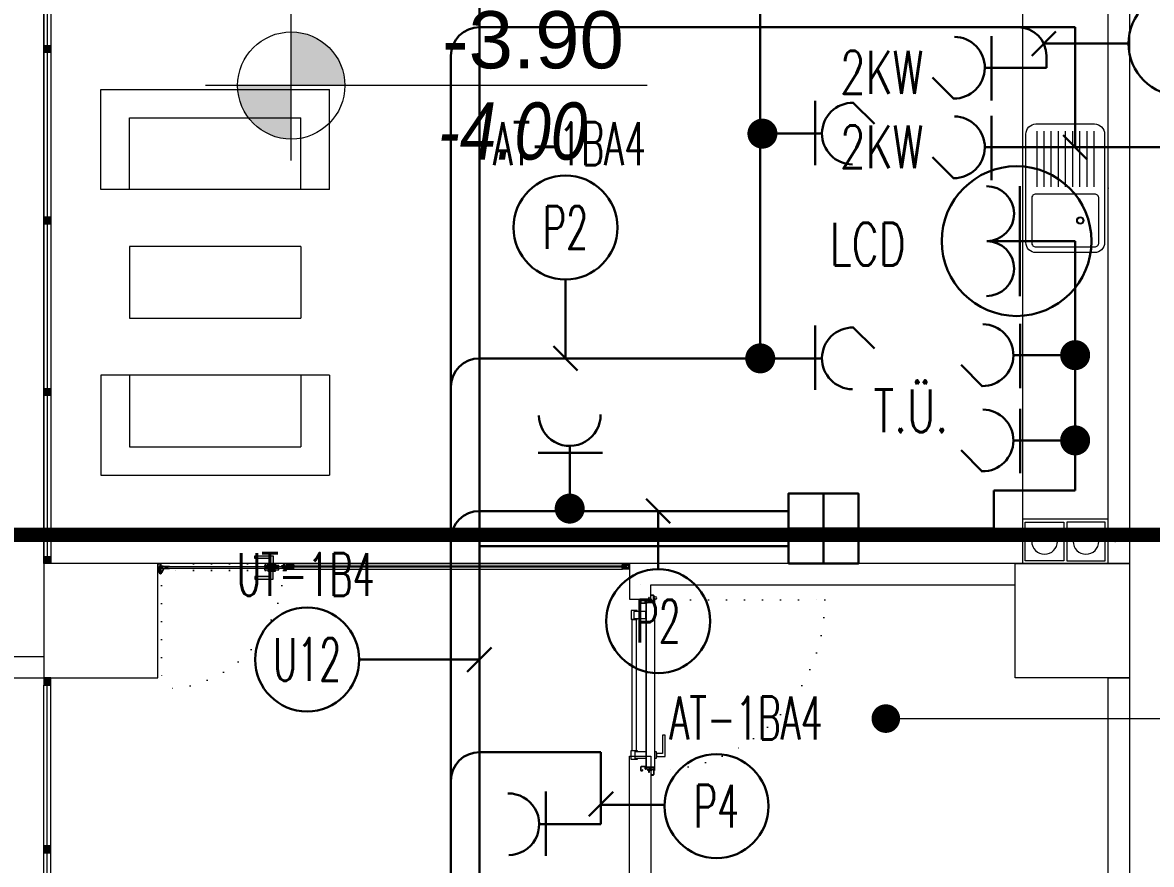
# Model space of a CAD drawing. Header units: metres. Extents: x -13194 to 152406, y -14653 to 29421.
# Drawn here: x 90045 to 90835, y 3069 to 3658 of the extents above; entities that cross this region are included whole.
import ezdxf
from ezdxf.enums import TextEntityAlignment as Align

# ---------------------------------------------------------------- set-up
doc = ezdxf.new("R2010")
doc.units = ezdxf.units.M
doc.header["$LTSCALE"] = 100
doc.header["$MEASUREMENT"] = 0
doc.linetypes.add('DASHDOT', pattern=[1, 0.5, -0.25, 0, -0.25])
doc.linetypes.add('DOT2', pattern=[0.125, 0, -0.125])
doc.layers.get('0').update_dxf_attribs({"color": 9, "lineweight": 9})
for name, color, linetype, lineweight in [('0 @ 1', 9, 'Continuous', 9), ('00', 9, 'Continuous', 9), ('01', 9, 'Continuous', 9), ('05', 9, 'Continuous', 9), ('05S', 9, 'Continuous', 9), ('06C', 9, 'Continuous', 9), ('06D', 9, 'Continuous', 9), ('07K', 9, 'Continuous', 9), ('10', 9, 'Continuous', 9), ('14', 9, 'Continuous', 9), ('15', 9, 'Continuous', 9), ('20', 9, 'DOT2', 9), ('21', 9, 'Continuous', 9), ('21_mahal200', 9, 'Continuous', 9), ('E-DUVARA MONTE PRİZ KUTUSU', 7, 'Continuous', 30), ('E-KABLO', 7, 'Continuous', 30), ('E-KAPAKLI PRİZ', 7, 'Continuous', 30), ('E-LINYE', 7, 'Continuous', 30), ('E-PRİZ', 7, 'Continuous', 30), ('E-YAZI', 7, 'Continuous', 30), ('E-ÇİFTLİ PRİZ (ASMA TAVANA MONTE)', 7, 'Continuous', 30)]:
    doc.layers.add(name, color=color, linetype=linetype, lineweight=lineweight)
doc.styles.add('Arial', font='arial.ttf', dxfattribs={"height": 2.5})
doc.styles.add('E-YAZI', font='txttw.shx')
doc.styles.add('MuuM_TEXT-ITALIC', font='ARIALNI.TTF')
doc.styles.add('MuuM_TEXT-STANDART', font='ARIALN.TTF')
doc.dimstyles.new('MuuM_DIM200', dxfattribs={"dimscale": 20, "dimtxt": 2, "dimasz": 1, "dimexe": 1, "dimexo": 1, "dimgap": 1, "dimtad": 1, "dimdec": 1, "dimrnd": 0.5, "dimdsep": 46, "dimtxsty": 'MuuM_TEXT-STANDART', "dimblk": 'ARCHTICK', "dimcen": 0, "dimdle": 0.15, "dimclrd": 256, "dimclre": 256, "dimclrt": 256, "dimadec": 0, "dimazin": 0, "dimtfac": 5, "dimtdec": 1, "dimtix": 1, "dimtmove": 2, "dimatfit": 3, "dimldrblk": 'DOT', "dimfxl": 3, "dimfxlon": 1, "dimtolj": 1, "dimlwd": -1, "dimlwe": -1, "dimarcsym": 0})
pattern_1 = [(225, (-604.72494, -2171.82614), (-0.0883883476, 0.0883883476), []), (135, (-604.72494, -2171.82614), (0.0883883476, 0.0883883476), [])]

# ---------------------------------------------------------------- blocks, each defined once
blk = doc.blocks.new('100_PRİZ')
at = {"layer": 'E-PRİZ', "color": 4}
for p, q in [((0, 2.4), (0, 0)), ((-1.223, 2.136), (1.279, 2.136))]:
    blk.add_line(p, q, dxfattribs=at)
blk.add_arc((0, 3.6), 1.2, 180.7551, 0.7551, dxfattribs=at)
blk = doc.blocks.new('10_DUVARA MONTE PRİZ KUTUSU')
at = {"layer": 'E-DUVARA MONTE PRİZ KUTUSU', "color": 4}
for p, q in [((0, 24.48), (0, -24.48)), ((24.48, 0), (-24.48, 0))]:
    blk.add_line(p, q, dxfattribs=at)
blk.add_lwpolyline([(-24.48, -24.48), (24.48, -24.48), (24.48, 24.48), (-24.48, 24.48)], close=True, dxfattribs=at)
blk = doc.blocks.new('100_KAPAKLI PRİZ')
at = {"layer": 'E-KAPAKLI PRİZ', "color": 4}
for p, q in [((1.216, 3.6), (0.379, 4.438)), ((0, 2.4), (0, 0)), ((-1.223, 2.136), (1.279, 2.136))]:
    blk.add_line(p, q, dxfattribs=at)
blk.add_arc((0, 3.6), 1.2, 180.7551, 0.7551, dxfattribs=at)
blk = doc.blocks.new('ÇİFTLİ PRİZ (ASMA TAVANA MONTE)')
at = {"layer": 'E-ÇİFTLİ PRİZ (ASMA TAVANA MONTE)', "color": 4}
for p, q in [((0, 73.23), (0, 11.44)), ((-38.4, 50.24), (38.4, 50.24))]:
    blk.add_line(p, q, dxfattribs=at)
at = {"layer": 'E-ÇİFTLİ PRİZ (ASMA TAVANA MONTE)', "color": 3}
blk.add_circle((0, 52.39), 52.39, dxfattribs=at)
at = {"layer": 'E-ÇİFTLİ PRİZ (ASMA TAVANA MONTE)', "color": 4}
for centre, start, end in [((-19.2, 73.36), 179.60828, 359.60828), ((19.2, 73.36), 180.39172, 0.39172)]:
    blk.add_arc(centre, 19.2, start, end, dxfattribs=at)
blk = doc.blocks.new('p-kolon_80x80')
blk.add_lwpolyline([(-40, -40), (40, -40), (40, 40), (-40, 40)], close=True)
blk = doc.blocks.new('1.Bod.Ara.Sitatik Elk')
at = {"layer": '01'}
blk.add_blockref('p-kolon_80x80', (6100, -5390), dxfattribs=at)
at = {"layer": '01', "xscale": -1, "rotation": 180}
blk.add_blockref('p-kolon_80x80', (6780, -5390), dxfattribs=at)
blk = doc.blocks.new('_ArchTick')
at = {"color": 0, "linetype": 'ByBlock', "const_width": 0.15}
blk.add_lwpolyline([(-0.5, -0.5), (0.5, 0.5)], dxfattribs=at)
blk = doc.blocks.new('_Dot')
at = {"color": 0, "linetype": 'ByBlock', "lineweight": -2}
blk.add_line((-0.5, 0), (-1, 0), dxfattribs=at)
at = {"color": 0, "linetype": 'ByBlock', "const_width": 0.5}
blk.add_lwpolyline([(-0.25, 0, 1), (0.25, 0, 1)], format="xyb", close=True, dxfattribs=at)
blk = doc.blocks.new('*U19')
at = {"ltscale": 15}
for p, q in [((-24.9, 0.9), (-25.7, 0)), ((-24.9, -0.9), (-25.7, 0)), ((-22.9, 1.5), (-24.9, 0.9)), ((-22.9, 1.5), (-22.9, -1.5)), ((-21.2, -2.7), (-18.1, 2.8)), ((-21, -2.7), (-17.9, 2.7)), ((-19.7, -2.7), (-16.6, 2.8)), ((-19.5, -2.7), (-16.4, 2.7)), ((-18.5, 1.5), (-18.3, 2)), ((-18.2, -2.7), (-15.1, 2.8)), ((-18, -2.7), (-14.9, 2.7)), ((-17, 1.5), (-16.8, 2)), ((-16.7, -2.7), (-13.6, 2.8)), ((-16.5, -2.7), (-13.4, 2.7)), ((-15.5, 1.5), (-15.3, 2)), ((-15.2, -2.7), (-12.1, 2.8)), ((-15, -2.7), (-11.9, 2.7)), ((-14, 1.5), (-13.8, 2)), ((-13.7, -2.7), (-10.6, 2.8)), ((-13.5, -2.7), (-10.4, 2.7)), ((-12.5, 1.5), (-12.3, 2)), ((-12.2, -2.7), (-9.1, 2.8)), ((-12, -2.7), (-8.9, 2.7)), ((-11, 1.5), (-10.8, 2)), ((-10.7, -2.7), (-7.6, 2.8)), ((-10.5, -2.7), (-7.4, 2.7)), ((-9.5, 1.5), (-9.3, 2)), ((-9.2, -2.7), (-6.1, 2.8)), ((-9, -2.7), (-5.9, 2.7)), ((-8, 1.5), (-7.8, 2)), ((-7.7, -2.7), (-4.6, 2.8)), ((-7.5, -2.7), (-4.4, 2.7)), ((-6.5, 1.5), (-6.3, 2)), ((-6.2, -2.7), (-3.1, 2.8)), ((-6, -2.7), (-2.9, 2.7)), ((-5, 1.5), (-4.8, 2)), ((-4.7, -2.7), (-1.6, 2.8)), ((-4.5, -2.7), (-1.4, 2.7)), ((-3.5, 1.5), (-3.3, 2)), ((-2, 1.5), (-1.8, 2)), ((-0.5, 4.2), (-1.5, 1.5)), ((0, 0.5), (-0.6, 0.5)), ((-24.9, -0.9), (-22.9, -1.5)), ((-8.6, -1.5), (-22.9, -1.5)), ((-21.2, -2.7), (-20.9, -1.5)), ((-20.3, -1.5), (-19.1, -1.5)), ((-19.7, -2.7), (-19.4, -1.5)), ((-18.8, -1.5), (-17.6, -1.5)), ((-18.2, -2.7), (-17.9, -1.5)), ((-17.3, -1.5), (-16.1, -1.5)), ((-16.7, -2.7), (-16.4, -1.5)), ((-15.8, -1.5), (-14.6, -1.5)), ((-15.2, -2.7), (-14.9, -1.5)), ((-14.3, -1.5), (-13.1, -1.5)), ((-13.7, -2.7), (-13.4, -1.5)), ((-12.8, -1.5), (-11.6, -1.5)), ((-12.2, -2.7), (-11.9, -1.5)), ((-11.3, -1.5), (-10.1, -1.5)), ((-10.7, -2.7), (-10.4, -1.5)), ((-9.8, -1.5), (-8.6, -1.5)), ((-9.2, -2.7), (-8.9, -1.5)), ((-8.3, -1.5), (-7.1, -1.5)), ((-7.7, -2.7), (-7.4, -1.5)), ((-6.8, -1.5), (-5.6, -1.5)), ((-6.2, -2.7), (-5.9, -1.5)), ((-5.3, -1.5), (-4.1, -1.5)), ((-4.7, -2.7), (-4.4, -1.5)), ((-3.8, -1.5), (-2.1, -1.5)), ((-0.5, -4.2), (-1.5, -1.5)), ((0, -0.5), (-0.6, -0.5))]:
    blk.add_line(p, q, dxfattribs=at)
for p, q in [((-6.9, 1.5), (-22.9, 1.5)), ((-17.4, 1.5), (-18.6, 1.5)), ((-15.9, 1.5), (-17.1, 1.5)), ((-14.4, 1.5), (-15.6, 1.5)), ((-12.9, 1.5), (-14.1, 1.5)), ((-11.4, 1.5), (-12.6, 1.5)), ((-9.9, 1.5), (-11.1, 1.5)), ((-8.4, 1.5), (-9.6, 1.5)), ((-6.9, 1.5), (-8.1, 1.5)), ((-5.4, 1.5), (-6.6, 1.5)), ((-3.9, 1.5), (-5.1, 1.5)), ((-2.4, 1.5), (-3.6, 1.5)), ((-1.5, 1.5), (-2.1, 1.5)), ((0, 0.5), (0, 4.1)), ((-1.5, -1.5), (-2.1, -1.5)), ((0, -0.5), (0, -4.1))]:
    blk.add_line(p, q)
for centre, radius, start, end in [((-26, 3.9), 3.92, 274.361, 322.10246), ((-26, -3.9), 3.92, 37.89754, 85.639), ((-18, 2.8), 0.0971, 330.32042, 150.32042), ((-16.5, 2.8), 0.0971, 330.32042, 150.32042), ((-15, 2.8), 0.0971, 330.32042, 150.32042), ((-13.5, 2.8), 0.0971, 330.32042, 150.32042), ((-12, 2.8), 0.0971, 330.32042, 150.32042), ((-10.5, 2.8), 0.0971, 330.32042, 150.32042), ((-9, 2.8), 0.0971, 330.32042, 150.32042), ((-7.5, 2.8), 0.0971, 330.32042, 150.32042), ((-6, 2.8), 0.0971, 330.32042, 150.32042), ((-4.5, 2.8), 0.0971, 330.32042, 150.32042), ((-3, 2.8), 0.0971, 330.32042, 150.32042), ((-1.5, 2.8), 0.0971, 330.32042, 150.32042), ((-0.6, 0), 0.486, 90, 270), ((-0.3, 4.1), 0.25, 0, 150.08641), ((-21.1, -2.7), 0.0971, 150.32042, 330.32042), ((-19.6, -2.7), 0.0971, 150.32042, 330.32042), ((-18.1, -2.7), 0.0971, 150.32042, 330.32042), ((-16.6, -2.7), 0.0971, 150.32042, 330.32042), ((-15.1, -2.7), 0.0971, 150.32042, 330.32042), ((-13.6, -2.7), 0.0971, 150.32042, 330.32042), ((-12.1, -2.7), 0.0971, 150.32042, 330.32042), ((-10.6, -2.7), 0.0971, 150.32042, 330.32042), ((-9.1, -2.7), 0.0971, 150.32042, 330.32042), ((-7.6, -2.7), 0.0971, 150.32042, 330.32042), ((-6.1, -2.7), 0.0971, 150.32042, 330.32042), ((-4.6, -2.7), 0.0971, 150.32042, 330.32042), ((-0.3, -4.1), 0.25, 209.91359, 0)]:
    blk.add_arc(centre, radius, start, end, dxfattribs=at)
blk = doc.blocks.new('conta')
at = {"ltscale": 10}
for p, q in [((-2649.9, 5345.5), (-2649.8, 5345.6)), ((-2649.9, 5344.5), (-2649.8, 5344.3)), ((-2649.8, 5344.3), (-2649.7, 5344.3)), ((-2649.7, 5345.4), (-2649.3, 5345.4)), ((-2649.2, 5345.4), (-2649.1, 5345.5)), ((-2649, 5344), (-2648.8, 5343.8)), ((-2648.9, 5344.1), (-2648.7, 5343.9)), ((-2648.8, 5345.1), (-2648.6, 5345.3)), ((-2648.8, 5344.9), (-2648.6, 5345.2)), ((-2648.7, 5343.8), (-2648.7, 5343.8)), ((-2648.6, 5345.3), (-2648.6, 5345.3))]:
    blk.add_line(p, q, dxfattribs=at)
for centre, radius, start, end in [((-2649.8, 5345.5), 0.05, 140.6345, 188.9372), ((-2653, 5345), 3.19, 350.4674, 8.9372), ((-2649.9, 5344.5), 0.02, 170.4674, 213.7451), ((-2649.7, 5345.6), 0.0696, 22.2428, 159.258), ((-2650.9, 5345), 1.24, 340.3382, 16.7772), ((-2649.7, 5344.6), 0.03, 160.3382, 273.2666), ((-2649.7, 5345.4), 0.03, 90, 196.7772), ((-2649.6, 5341.5), 3.01, 80.4362, 93.2666), ((-2649.3, 5345.5), 0.05, 270, 303.0062), ((-2649.2, 5344.1), 0.231, 353.9571, 81.9004), ((-2649.1, 5345.5), 0.03, 4.7972, 123.0062), ((-2649.1, 5344.5), 0.03, 260.4362, 338.7066), ((-2651.2, 5344.8), 2.33, 7.5897, 18.7951), ((-2649, 5345.6), 0.05, 18.7951, 42.1429), ((-2650.2, 5345), 1.27, 338.7066, 23.0418), ((-2648.9, 5344.1), 0.1, 173.9571, 217.2653), ((-2648.8, 5345.1), 0.05, 187.5897, 322.7347), ((-2658.2, 5345.2), 9.36, 353.6857, 357.8537), ((-2648.8, 5344.2), 0.1, 173.6857, 217.2653), ((-2648.8, 5344.8), 0.05, 142.7347, 180.2669), ((-2648.7, 5343.8), 0.05, 217.2653, 307.2653), ((-2648.7, 5343.8), 0.05, 307.2653, 37.2653), ((-2648.6, 5345.3), 0.05, 52.7347, 142.7347), ((-2648.6, 5345.3), 0.05, 322.7347, 52.7347)]:
    blk.add_arc(centre, radius, start, end, dxfattribs=at)
for points, knots in [([(-2649, 5345.6), (-2649, 5345.6), (-2649.1, 5345.7), (-2649.2, 5345.4), (-2649.3, 5345.7), (-2649.4, 5345.5), (-2649.5, 5345.7), (-2649.6, 5345.5), (-2649.7, 5345.6), (-2649.7, 5345.6)], [0.0086373, 0.0086373, 0.0086373, 0.0086373, 0.1097304, 0.3133405, 0.4430081, 0.5658764, 0.7165186, 0.8527974, 0.9648495, 0.9648495, 0.9648495, 0.9648495]), ([(-2649.7, 5344.3), (-2649.7, 5344.3), (-2649.7, 5344.5), (-2649.6, 5344.3), (-2649.3, 5344.4), (-2649.2, 5344.4), (-2649.2, 5344.4)], [0, 0, 0, 0, 0.1008757, 0.3841126, 0.5436166, 0.6906785, 0.6906785, 0.6906785, 0.6906785])]:
    blk.add_open_spline(points, degree=3, knots=knots, dxfattribs=at)
blk = doc.blocks.new('p-yn_sackasa')
at = {"layer": '10', "linetype": 'Continuous'}
for p, q in [((-2.19, 0), (-2.19, -0.15)), ((0, 6.16), (0, 6.9)), ((0.01, 6.9), (0.01, 6.15)), ((0.14, 6.9), (0.14, 6.16)), ((0.15, 6.9), (0.15, 6.16)), ((2.69, 7.16), (0.26, 7.16)), ((2.69, 7.15), (0.26, 7.15)), ((2.69, 7.02), (0.26, 7.02)), ((0.26, 7.01), (2.69, 7.01)), ((0.26, 6.05), (0.76, 6.05)), ((0.75, 6.04), (0.26, 6.04)), ((0.26, 5.91), (0.75, 5.91)), ((0.76, 5.9), (0.26, 5.9)), ((0.67, -0.71), (0.67, 2.27)), ((0.69, -0.71), (0.69, 2.27)), ((0.75, 5.91), (0.75, 6.04)), ((0.76, 5.9), (0.76, 6.05)), ((0.81, -0.71), (0.81, 2.27)), ((0.83, -0.71), (0.83, 2.27)), ((0.92, 2.33), (0.95, 2.32)), ((0.93, 2.34), (0.95, 2.33)), ((1.01, 2.46), (0.99, 2.47)), ((0.99, 2.46), (1.01, 2.45)), ((1.11, 2.52), (1.11, 3.73)), ((1.12, 2.52), (1.12, 3.73)), ((1.25, 3.73), (1.25, 2.52)), ((1.26, 2.52), (1.26, 3.73)), ((1.37, 3.98), (2.49, 3.98)), ((2.49, 3.97), (1.37, 3.97)), ((1.37, 3.84), (2.49, 3.84)), ((2.49, 3.83), (1.37, 3.83)), ((2.6, 3.69), (2.5, 3.36)), ((2.51, 3.35), (2.61, 3.69)), ((2.73, 3.65), (2.63, 3.32)), ((2.74, 3.64), (2.64, 3.31)), ((2.8, 3.29), (2.8, 6.9)), ((2.81, 3.29), (2.81, 6.9)), ((2.94, 3.29), (2.94, 6.9)), ((2.95, 3.29), (2.95, 6.9)), ((-2.95, -0.25), (-2.95, -1.75)), ((-2.94, -1.75), (-2.94, -0.25)), ((-2.81, -0.25), (-2.81, -1.75)), ((-2.8, -0.25), (-2.8, -1.75)), ((-2.19, 0), (-2.7, 0)), ((-2.2, -0.01), (-2.7, -0.01)), ((-2.2, -0.14), (-2.7, -0.14)), ((-2.19, -0.15), (-2.7, -0.15)), ((1.01, -1.85), (-2.7, -1.85)), ((1.01, -1.86), (-2.7, -1.86)), ((-2.7, -1.99), (1.01, -1.99)), ((1.01, -2), (-2.7, -2)), ((-2.2, -0.14), (-2.2, -0.01)), ((0.92, -0.77), (0.95, -0.76)), ((0.93, -0.78), (0.95, -0.77)), ((0.99, -0.89), (1.01, -0.88)), ((1.01, -0.89), (0.99, -0.91)), ((1.11, -0.96), (1.11, -1.75)), ((1.12, -0.96), (1.12, -1.75)), ((1.25, -0.96), (1.25, -1.75)), ((1.26, -0.96), (1.26, -1.75))]:
    blk.add_line(p, q, dxfattribs=at)
for points in [[(0.15, 2.14), (0.67, 2.14), (0.67, -0.54), (0.15, -0.54)], [(0.15, 2.14), (0.41, 2.14), (0.41, -0.54), (0.15, -0.54)]]:
    blk.add_lwpolyline(points, close=True, dxfattribs=at)
for centre, radius, start, end in [((0.26, 6.9), 0.261, 90, 180), ((0.26, 6.16), 0.261, 180, 270), ((0.26, 6.9), 0.249, 90, 180), ((0.26, 6.16), 0.249, 181.34499, 271.35021), ((0.26, 6.9), 0.122, 90, 180), ((0.26, 6.16), 0.122, 180, 270), ((0.26, 6.9), 0.11, 90, 180), ((0.26, 6.16), 0.11, 180, 270), ((0.89, 2.27), 0.219, 63.21528, 180), ((0.89, 2.27), 0.206, 63.21689, 180), ((0.89, 2.27), 0.0801, 63.21502, 180), ((0.89, 2.27), 0.0674, 63.21445, 180), ((1.04, 2.52), 0.206, 243.2197, 0), ((1.04, 2.52), 0.219, 243.21479, 0), ((1.04, 2.52), 0.0801, 243.22028, 0), ((1.04, 2.52), 0.0674, 243.21287, 0), ((1.37, 3.73), 0.253, 90, 180), ((1.37, 3.73), 0.24, 90, 180), ((1.37, 3.73), 0.114, 90, 180), ((1.37, 3.73), 0.101, 90, 180), ((2.49, 3.72), 0.261, 342.86025, 90), ((2.49, 3.72), 0.249, 342.86129, 90), ((2.49, 3.72), 0.122, 342.86074, 90), ((2.49, 3.72), 0.11, 342.86215, 90), ((2.72, 3.29), 0.232, 162.8601, 0), ((2.72, 3.29), 0.219, 162.86127, 0), ((2.72, 3.29), 0.0927, 162.86053, 0), ((2.72, 3.29), 0.0801, 162.86241, 0), ((2.69, 6.9), 0.261, 0, 90), ((2.69, 6.9), 0.249, 0, 90), ((2.69, 6.9), 0.122, 0, 90), ((2.69, 6.9), 0.11, 0, 90), ((-2.7, -0.25), 0.253, 90, 180), ((-2.7, -1.75), 0.253, 180, 270), ((-2.7, -0.25), 0.24, 90, 180), ((-2.7, -1.75), 0.24, 180, 270), ((-2.7, -0.25), 0.114, 90, 180), ((-2.7, -1.75), 0.114, 180, 270), ((-2.7, -0.25), 0.101, 90, 180), ((-2.7, -1.75), 0.101, 180, 270), ((0.89, -0.71), 0.219, 180, 296.78496), ((0.89, -0.71), 0.206, 180, 296.78515), ((0.89, -0.71), 0.0801, 180, 296.78498), ((0.89, -0.71), 0.0674, 180, 180.52454), ((0.89, -0.71), 0.0674, 180, 296.78713), ((1.04, -0.96), 0.219, 0, 116.78545), ((1.04, -0.96), 0.206, 0, 116.78362), ((1.04, -0.96), 0.0801, 0, 116.78105), ((1.04, -0.96), 0.0674, 0, 116.78713), ((1.01, -1.75), 0.114, 270, 0), ((1.01, -1.75), 0.24, 270, 0), ((1.01, -1.75), 0.101, 270, 0), ((1.01, -1.75), 0.253, 270, 0)]:
    blk.add_arc(centre, radius, start, end, dxfattribs=at)
at = {"layer": '10', "xscale": 0.0842696629213483, "yscale": 0.0842696629213483, "zscale": 0.0842696629213483}
blk.add_blockref('*U19', (0.95, 1.35), dxfattribs=at)
at = {"layer": '14', "xscale": -0.7887640449438696, "yscale": 0.7887640449438696, "zscale": 0.7887640449438204, "rotation": 90}
blk.add_blockref('conta', (4217.78, -2086.42), dxfattribs=at)
blk = doc.blocks.new('*U404')
at = {"layer": '06D'}
for points in [[(8.5, 9.56), (7.87, 9.56), (7.87, 13.56, -0.414214), (8.25, 13.93), (13.75, 13.93, -0.414214), (14.12, 13.56), (14.12, 9.56), (13.5, 9.56)], [(111.5, 9.56), (112.12, 9.56), (112.12, 13.56, 0.414214), (111.75, 13.93), (106.25, 13.93, 0.414214), (105.87, 13.56), (105.87, 9.56), (106.5, 9.56)]]:
    blk.add_lwpolyline(points, format="xyb", dxfattribs=at)
for points in [[(8.5, 12.06), (13.5, 12.06), (13.5, 3.44), (8.5, 3.44)], [(14.12, 13.31), (105.87, 13.31), (105.87, 10.18), (14.12, 10.18)], [(111.5, 10.94), (106.5, 10.94), (106.5, 3.44), (111.5, 3.44)]]:
    blk.add_lwpolyline(points, close=True, dxfattribs=at)
for points in [[(110.12, -3.81), (110.12, -10.06), (95.12, -10.06), (95.12, -8.19), (107.87, -8.19), (107.87, -8.19), (107.87, -3.81), (110.12, -3.81)], [(111.2, -2.56), (111.2, -3.81), (106.8, -3.81), (106.8, -2.56), (111.2, -2.56)]]:
    blk.add_lwpolyline(points, dxfattribs=at)
at = {"layer": '10', "ltscale": 10}
for p, q in [((2, 1.51), (1, 1.51)), ((2, 1.31), (1, 1.31)), ((1, 0.91), (2, 0.26)), ((2, 0.26), (2, 1.76)), ((2, 1.76), (2.3, 1.76)), ((2, -0.17), (2, 0.26)), ((2.3, -2.19), (2.3, 3.34)), ((2.3, 1.76), (2.3, 0.26)), ((2.3, 0.26), (2.3, -0.17)), ((2.4, 3.44), (117.6, 3.44)), ((2.45, -2.29), (2.45, 3.24)), ((2.5, 3.29), (117.5, 3.29)), ((117.55, -2.29), (117.55, 3.24)), ((117.7, -2.19), (117.7, 3.34)), ((117.7, 1.76), (118, 1.76)), ((117.7, 1.33), (117.7, 1.76)), ((117.7, 1.76), (118, 1.76)), ((117.7, 1.33), (117.7, 1.76)), ((117.7, -0.17), (117.7, 1.33)), ((117.7, -0.17), (117.7, 1.33)), ((118, 1.76), (118, 1.33)), ((118, 1.76), (118, 1.33)), ((118, 1.33), (118, -0.17)), ((119, 0.68), (118, 1.33)), ((118, 1.33), (118, -0.17)), ((119, 0.68), (118, 1.33)), ((118, 0.28), (119, 0.28)), ((118, 0.28), (119, 0.28)), ((118, 0.08), (119, 0.08)), ((118, 0.08), (119, 0.08)), ((-1.6, -2.73), (-1.73, -2.62)), ((-1.6, -2.73), (-1.73, -2.62)), ((-1.22, -2.16), (-1.22, -2.29)), ((-1.22, -2.16), (-1.05, -2.16)), ((-1.22, -2.16), (-1.22, -2.29)), ((-1.22, -2.16), (-1.05, -2.16)), ((-1.05, -2), (-1.05, -2.43)), ((-1.05, -2), (-1.05, -2.43)), ((-0.84, -2), (-0.84, -2.43)), ((-0.84, -2), (-0.84, -2.43)), ((0.3, -2.46), (0.3, -2.34)), ((0.4, -2.24), (2.25, -2.24)), ((0.4, -2.56), (119.6, -2.56)), ((0.45, -2.41), (0.45, -2.39)), ((0.45, -2.39), (2.35, -2.39)), ((0.45, -2.41), (119.54, -2.41)), ((2.3, -0.17), (2, -0.17)), ((119.54, -2.39), (117.65, -2.39)), ((118, -0.17), (117.7, -0.17)), ((118, -0.17), (117.7, -0.17)), ((119.6, -2.24), (117.75, -2.24)), ((119.55, -2.41), (119.55, -2.39)), ((119.7, -2.46), (119.7, -2.34))]:
    blk.add_line(p, q, dxfattribs=at)
blk.add_circle((-0.95, -3.26), 0.843, dxfattribs=at)
blk.add_circle((-0.95, -3.26), 0.843, dxfattribs=at)
for centre, radius, start, end in [((2.4, 3.34), 0.1, 90, 180), ((2.5, 3.24), 0.05, 90, 180), ((117.56, 3.3), 0.141, 14.92708, 75.07292), ((-0.95, -3.26), 1.01, 105.71386, 140.5908), ((-0.95, -3.26), 1.01, 105.71386, 140.5908), ((-0.42, -2.26), 0.428, 142.37905, 203.64803), ((-0.42, -2.26), 0.428, 142.37905, 203.64803), ((-0.42, -2.26), 0.302, 119.96851, 254.44758), ((-0.42, -2.26), 0.302, 119.96851, 254.44758), ((0.4, -2.34), 0.1, 90, 180), ((0.4, -2.46), 0.1, 180, 270), ((0.45, -2.39), 0.005, 90, 180), ((0.45, -2.41), 0.005, 180, 270), ((2.25, -2.19), 0.05, 270, 0), ((2.35, -2.29), 0.1, 270, 0), ((117.65, -2.29), 0.1, 180, 270), ((117.75, -2.19), 0.05, 180, 270), ((119.54, -2.39), 0.005, 0, 90), ((119.54, -2.41), 0.005, 270, 360), ((119.6, -2.34), 0.1, 0, 90), ((119.6, -2.46), 0.1, 270, 0)]:
    blk.add_arc(centre, radius, start, end, dxfattribs=at)
at = {"layer": '20'}
blk.add_lwpolyline([(0.3, -2.4), (0.3, -121.8, 0.414214), (119.7, -2.4, -1)], format="xyb", dxfattribs=at)
blk.add_blockref('p-yn_sackasa', (0, 0))
at = {"xscale": -1}
blk.add_blockref('p-yn_sackasa', (120, 0), dxfattribs=at)
blk = doc.blocks.new('0_elevationtarget-p-bk')
h = blk.add_hatch(color=250)
h.paths.add_polyline_path([(1.875, 0, 0.414214), (0, 1.875), (0, 0)])
h.paths.add_polyline_path([(0, 0), (-1.875, 0, 0.414214), (0, -1.875)])
blk.add_line((0, -2.625), (0, 2.625))
blk.add_lwpolyline([(12.453, 0), (-3, 0)])
blk.add_circle((0, 0), 1.875)
at = {"style": 'Arial'}
blk.add_attdef('BITMISKOT', text='', height=2, dxfattribs=at).set_placement((4.5, 0), align=Align.BOTTOM_LEFT)
at = {"style": 'MuuM_TEXT-ITALIC'}
blk.add_attdef('FINISHINGFLOORLEVEL', text='', height=2, dxfattribs=at).set_placement((4.5, -0.592), align=Align.TOP_LEFT)
blk = doc.blocks.new('prf-10x10')
blk.add_lwpolyline([(-5, -5), (5, -5), (5, 5), (-5, 5)], close=True)
at = {"color": 255}
blk.add_solid([(-5, -5), (5, -5), (-5, 5), (5, 5)], dxfattribs=at)
at = {"layer": '10'}
blk.add_point((0, 0), dxfattribs=at)
blk = doc.blocks.new('p-dog-ser-720')
at = {"layer": '06D'}
for points in [[(0, 0), (0, 715)], [(5, 0), (5, 715)]]:
    blk.add_lwpolyline(points, dxfattribs=at)
at = {"layer": '15'}
blk.add_lwpolyline([(2.5, 0), (2.5, 715)], dxfattribs=at)
at = {"layer": '10', "xscale": 0.5, "yscale": 0.5, "rotation": 180}
for p in [(2.5, 717.5), (2.5, 600), (2.5, 480), (2.5, 360), (2.5, 240), (2.5, 120), (2.5, 2.5)]:
    blk.add_blockref('prf-10x10', p, dxfattribs=at)
blk = doc.blocks.new('p-tef_porsche')
at = {"linetype": 'Continuous', "lineweight": 13}
for p, q in [((-160, -80), (-160, 80)), ((-90, 80), (-160, 80)), ((-90, 80), (-90, -80)), ((40, 80), (40, -80)), ((40, 80), (110, 80)), ((110, -80), (110, 80)), ((-140, -60), (-140, 60)), ((-90, 60), (-140, 60)), ((-50, -60), (-50, 60)), ((0, 60), (-50, 60)), ((0, 60), (0, -60)), ((40, 60), (90, 60)), ((90, -60), (90, 60)), ((-90, -60), (-140, -60)), ((0, -60), (-50, -60)), ((40, -60), (90, -60)), ((-90, -80), (-160, -80)), ((40, -80), (110, -80))]:
    blk.add_line(p, q, dxfattribs=at)
blk = doc.blocks.new('m-mu-ocak01-p')
for points in [[(-16.5, 5), (-16.5, 65), (14.5, 65), (14.5, 5)], [(12.5, 36), (12.5, 63), (-14.5, 63), (-14.5, 36)], [(12.5, 34), (12.5, 7), (-14.5, 7), (-14.5, 34)]]:
    blk.add_lwpolyline(points, close=True)
for centre in [(-1, 49.5), (-1, 20.5)]:
    blk.add_circle(centre, 9)
blk.add_point((-1, 0))
blk = doc.blocks.new('m-mu-evye01-p')
for points in [[(-45, 9.5), (-45, 50.5, -0.414214), (-38, 57.5), (38, 57.5, -0.414214), (45, 50.5), (45, 9.5, -0.414214), (38, 2.5), (-38, 2.5, -0.414214)], [(-4, 9.5), (-4, 50.5, 0.414214), (-7, 53.5), (-38, 53.5, 0.414214), (-41, 50.5), (-41, 9.5, 0.414214), (-38, 6.5), (-7, 6.5, 0.414214)]]:
    blk.add_lwpolyline(points, format="xyb", close=True)
for points in [[(40, 50), (1, 50)], [(40, 45), (1, 45)], [(40, 40), (1, 40)], [(40, 35), (1, 35)], [(40, 30), (1, 30)], [(40, 25), (1, 25)], [(40, 20), (1, 20)], [(40, 15), (1, 15)], [(40, 10), (1, 10)]]:
    blk.add_lwpolyline(points)
for radius in [2.5, 2]:
    blk.add_circle((-22.5, 19.5), radius)
blk.add_point((0, 0))
blk = doc.blocks.new('g-kapı kolu-p')
at = {"layer": '05S'}
h = blk.add_hatch(color=256, dxfattribs=at)
h.paths.add_polyline_path([(-0.95, 8.21), (11.85, 8.21), (11.85, 6.31), (0.95, 6.31), (0.95, 2.41), (-0.95, 2.41)])
h.paths.add_polyline_path([(-2.65, 2.41), (2.65, 2.41), (2.65, 1.5), (-2.65, 1.5)])
h.paths.add_polyline_path([(-5, 1.5), (5, 1.5), (5, 0.5), (-5, 0.5)])
h.paths.add_polyline_path([(-5, -0.5), (5, -0.5), (5, -1.5), (-5, -1.5)])
h.paths.add_polyline_path([(-2.65, -1.5), (2.65, -1.5), (2.65, -2.41), (-2.65, -2.41)])
h.paths.add_polyline_path([(-0.95, -2.41), (0.95, -2.41), (0.95, -6.31), (11.85, -6.31), (11.85, -8.21), (-0.95, -8.21)])
for points in [[(11.85, 8.21), (-0.95, 8.21), (-0.95, 2.41), (0.95, 2.41), (0.95, 6.31), (11.85, 6.31), (11.85, 8.21)], [(11.85, -8.21), (-0.95, -8.21), (-0.95, -2.41), (0.95, -2.41), (0.95, -6.31), (11.85, -6.31), (11.85, -8.21)]]:
    blk.add_lwpolyline(points)
for points in [[(-5, 0.5), (5, 0.5), (5, 1.5), (-5, 1.5)], [(-2.65, 1.5), (2.65, 1.5), (2.65, 2.41), (-2.65, 2.41)], [(-5, -1.5), (5, -1.5), (5, -0.5), (-5, -0.5)], [(-2.65, -1.5), (2.65, -1.5), (2.65, -2.41), (-2.65, -2.41)]]:
    blk.add_lwpolyline(points, close=True)
blk = doc.blocks.new('k-cambölme-kapı-p')
at = {"layer": '10'}
h = blk.add_hatch(dxfattribs=at)
h.set_pattern_fill('NET', color=256, angle=135, style=0)
h.set_pattern_definition([(135, (3753.7029, 560.85184), (-0.0883883476, -0.0883883476), []), (225, (3753.7029, 560.85184), (0.0883883476, -0.0883883476), [])])
h.paths.add_polyline_path([(2.08, -0.06), (2.08, 0.02), (2.07, 0.04), (2.05, 0.07), (2.01, 0.09), (1.98, 0.1), (1.97, 0.1), (1.97, -0.29), (1.94, -0.29), (1.94, -0.43), (1.88, -0.49), (1.67, -0.49), (1.82, -0.29), (1.73, -0.29), (1.53, -0.5), (1.44, -0.5), (1.62, -0.32), (1.62, -0.29), (1.51, -0.29), (1.34, -0.42), (1.32, -0.44), (1.3, -0.48), (1.29, -0.51), (1.26, -0.57), (1.26, -0.31), (1.32, -0.29), (1.23, -0.29), (1.23, -0.53), (1.23, -0.59), (1.24, -0.62), (1.26, -0.64), (3.47, -0.64), (3.47, -0.58), (3.38, -0.35), (3.38, -0.3), (3.42, -0.25), (3.42, -0.2), (3.38, -0.16), (2.73, -0.16), (2.74, -0.2), (2.91, -0.2, -1), (2.91, -0.25)])
h.paths.add_polyline_path([(2.05, -0.18), (2.05, -0.21), (2.08, -0.23), (2.11, -0.24), (2.15, -0.25), (2.95, -0.27), (2.92, -0.29), (2.55, -0.29), (2.54, -0.31), (2.52, -0.33), (2.5, -0.34), (2.48, -0.34), (2.46, -0.34), (2.44, -0.32), (2.42, -0.3), (2.08, -0.3), (1.99, -0.11), (1.99, -0.07), (2.05, -0.07)], flags=16)
h.paths.add_polyline_path([(2.41, -0.34), (2.51, -0.5), (2.08, -0.5), (2.08, -0.34)], flags=16)
h.paths.add_polyline_path([(2.55, -0.33), (2.89, -0.33), (2.94, -0.33), (3.28, -0.34, 0.166992), (3.34, -0.55), (2.72, -0.55), (2.55, -0.36)], flags=16)
h.paths.add_polyline_path([(3.02, -0.22), (3.02, -0.2), (3.33, -0.2, 0.10606), (3.29, -0.33), (3.01, -0.27)], flags=16)
h = blk.add_hatch(dxfattribs=at)
h.set_pattern_fill('NET', color=256, angle=135, style=0)
h.set_pattern_definition([(45, (474.94443, 2280.71206), (0.0883883476, -0.0883883476), []), (315, (474.94443, 2280.71206), (-0.0883883476, -0.0883883476), [])])
h.paths.add_polyline_path([(87.27, -0.16), (87.26, -0.2), (87.09, -0.2, 1), (87.09, -0.25), (87.92, -0.25), (87.92, -0.01), (87.93, 0.03), (87.96, 0.05), (88, 0.07), (88.03, 0.07), (88.03, -0.29), (88.06, -0.29), (88.06, -0.43), (88.12, -0.49), (88.33, -0.49), (88.18, -0.29), (88.27, -0.29), (88.47, -0.5), (88.56, -0.5), (88.38, -0.32), (88.38, -0.29), (88.49, -0.29), (88.66, -0.42), (88.68, -0.44), (88.7, -0.48), (88.71, -0.51), (88.74, -0.57), (88.74, -0.31), (88.68, -0.29), (88.77, -0.29), (88.77, -0.53), (88.77, -0.59), (88.76, -0.62), (88.74, -0.64), (86.53, -0.64), (86.53, -0.58), (86.62, -0.35), (86.62, -0.3), (86.58, -0.25), (86.58, -0.2), (86.62, -0.16)])
h.paths.add_polyline_path([(87.28, -0.55), (87.45, -0.36), (87.45, -0.33), (87.11, -0.33), (87.06, -0.33), (87.03, -0.31), (86.99, -0.27), (86.98, -0.22), (86.98, -0.2), (86.67, -0.2, -0.292264), (86.66, -0.55)], flags=16)
h.paths.add_polyline_path([(87.48, -0.51), (87.59, -0.51), (87.53, -0.43)], flags=16)
h.paths.add_polyline_path([(87.56, -0.4), (87.69, -0.5), (87.92, -0.5), (87.92, -0.34), (87.59, -0.34)], flags=16)
h.paths.add_polyline_path([(87.62, -0.53), (87.71, -0.62), (87.71, -0.53)], flags=16)
for points in [[(1.97, -0.29), (1.97, 2.13), (2.05, 2.13), (2.05, 2.28, 0.414214), (1.89, 2.44), (0.08, 2.44, 0.414214), (0, 2.36), (0, -2.36, 0.414214), (0.08, -2.44), (2.05, -2.44), (2.05, -2.25), (2.05, -2.23), (2.05, -2.23), (2.05, -2.23), (2.05, -2.23), (2.05, -2.23), (2.05, -0.89)], [(88.03, -0.29), (88.03, 2.13), (87.95, 2.13), (87.95, 2.28, -0.414214), (88.11, 2.44), (89.92, 2.44, -0.414214), (90, 2.36), (90, -2.36, -0.414214), (89.92, -2.44), (87.95, -2.44), (87.95, -2.25), (87.95, -2.23), (87.95, -2.23), (87.95, -2.23), (87.95, -2.23), (87.95, -2.23), (87.95, -0.89)], [(1.51, -0.29), (1.34, -0.42), (1.32, -0.44), (1.3, -0.48), (1.29, -0.51), (1.26, -0.57), (1.26, -0.31), (1.32, -0.29), (1.23, -0.29), (1.23, -0.53), (1.23, -0.59), (1.24, -0.62), (1.26, -0.64), (3.47, -0.64), (3.47, -0.58), (3.38, -0.35), (3.38, -0.3), (3.42, -0.25), (3.42, -0.2), (3.38, -0.16), (2.73, -0.16), (2.74, -0.2), (2.91, -0.2, -1), (2.91, -0.25, -1)], [(88.49, -0.29), (88.66, -0.42), (88.68, -0.44), (88.7, -0.48), (88.71, -0.51), (88.74, -0.57), (88.74, -0.31), (88.68, -0.29), (88.77, -0.29), (88.77, -0.53), (88.77, -0.59), (88.76, -0.62), (88.74, -0.64), (86.53, -0.64), (86.53, -0.58), (86.62, -0.35), (86.62, -0.3), (86.58, -0.25), (86.58, -0.2), (86.62, -0.16), (87.27, -0.16), (87.26, -0.2), (87.09, -0.2, 1), (87.09, -0.25, 1)], [(86.66, -0.55), (87.28, -0.55), (87.45, -0.36), (87.45, -0.33), (87.11, -0.33), (87.06, -0.33), (87.03, -0.31), (86.99, -0.27), (86.98, -0.22), (86.98, -0.2), (86.67, -0.2, 1)]]:
    blk.add_lwpolyline(points, format="xyb", dxfattribs=at)
for points in [[(1.82, 2.27), (0.16, 2.27), (0.16, 2.03), (0.38, 2.03), (0.38, 1.92), (0.22, 1.92), (0.22, 1.16), (0.35, 1.16), (0.35, -0.41), (0.22, -0.41), (0.22, -1.23), (0.36, -1.23), (0.36, -1.38), (0.16, -1.38), (0.16, -2.24), (1.82, -2.24), (1.82, -1.72), (1.62, -1.72), (1.62, -1.58), (1.82, -1.58), (1.82, -1.37), (1.61, -1.37), (1.61, -1.24), (1.74, -1.24), (1.74, -0.85), (1.06, -0.85), (1.06, -0.13), (1.5, -0.13), (1.5, 1.92), (1.57, 2.03), (1.82, 2.03), (1.82, 2.27)], [(0.69, 3.63), (0.69, 2.44)], [(0.69, 2.27), (0.69, -0.24), (1.06, -0.24)], [(1.06, 2.44), (1.06, 2.86)], [(1.06, -0.13), (1.06, 2.27)], [(1.5, 1.92), (1.06, 1.92)], [(1.17, 1.92), (1.17, -0.13)], [(2.91, -0.25), (2.08, -0.06), (2.08, 0.02), (2.07, 0.04), (2.05, 0.07), (2.01, 0.09), (1.98, 0.1), (1.97, 0.1)], [(3.84, 0.88), (2.63, 3.22)], [(4.07, 1.27), (2.67, 3.99)], [(8.14, 0.88), (8.14, 1.27), (4.07, 1.27)], [(5.3, 0.88), (5.3, -0.16)], [(5.5, 1.27), (5.77, 0.97), (5.77, 0.88)], [(5.59, 0.88), (5.59, -0.16)], [(6.76, 1.27), (6.49, 0.97), (6.49, 0.88)], [(6.67, 0.88), (6.67, -0.16)], [(6.96, 0.88), (6.96, -0.16)], [(87.09, -0.25), (87.92, -0.25), (87.92, -0.01), (87.93, 0.03), (87.96, 0.05), (88, 0.07), (88.03, 0.07)], [(88.18, 2.27), (89.84, 2.27), (89.84, 2.03), (89.62, 2.03), (89.62, 1.92), (89.78, 1.92), (89.78, 1.16), (89.65, 1.16), (89.65, -0.41), (89.78, -0.41), (89.78, -1.23), (89.64, -1.23), (89.64, -1.38), (89.84, -1.38), (89.84, -2.24), (88.18, -2.24), (88.18, -1.72), (88.38, -1.72), (88.38, -1.58), (88.18, -1.58), (88.18, -1.37), (88.39, -1.37), (88.39, -1.24), (88.26, -1.24), (88.26, -0.85), (88.94, -0.85), (88.94, -0.13), (88.5, -0.13), (88.5, 1.92), (88.43, 2.03), (88.18, 2.03), (88.18, 2.27)], [(2.05, -0.89), (3.59, -0.89), (3.59, -0.64), (1.23, -0.64), (1.23, -0.29), (1.97, -0.29)], [(1.62, -0.29), (1.62, -0.32), (1.44, -0.5), (1.53, -0.5), (1.73, -0.29)], [(1.82, -0.29), (1.67, -0.49), (1.88, -0.49), (1.94, -0.43), (1.94, -0.29)], [(3.34, -0.55), (2.72, -0.55), (2.55, -0.36), (2.55, -0.33), (2.89, -0.33), (2.94, -0.33)], [(3.28, -0.34), (3.28, -0.34), (2.94, -0.33)], [(3.01, -0.27), (3.02, -0.22), (3.02, -0.2), (3.33, -0.2)], [(3.01, -0.27), (3.29, -0.33), (3.29, -0.33)], [(4.06, -0.16), (4.06, -0.55), (8.14, -0.55)], [(8.14, -0.55), (8.14, -0.16)], [(87.95, -0.89), (86.41, -0.89), (86.41, -0.64), (88.77, -0.64), (88.77, -0.29), (88.03, -0.29)], [(87.59, -0.51), (87.53, -0.43), (87.48, -0.51), (87.59, -0.51)], [(88.18, -0.29), (88.33, -0.49), (88.12, -0.49), (88.06, -0.43), (88.06, -0.29)], [(88.38, -0.29), (88.38, -0.32), (88.56, -0.5), (88.47, -0.5), (88.27, -0.29)]]:
    blk.add_lwpolyline(points, dxfattribs=at)
at = {"layer": '10', "linetype": 'DASHDOT', "ltscale": 0.05}
for points in [[(3.22, 3.63), (0.2, 3.63)], [(1.71, 2.14), (1.71, 4.9)], [(6.13, 1.44), (6.13, -0.55)]]:
    blk.add_lwpolyline(points, dxfattribs=at)
at = {"layer": '10'}
for points in [[(1.99, -0.07), (2.05, -0.07), (2.05, -0.18), (2.05, -0.21), (2.08, -0.23), (2.11, -0.24), (2.15, -0.25), (2.95, -0.27), (2.92, -0.29), (2.55, -0.29), (2.54, -0.31), (2.52, -0.33), (2.5, -0.34), (2.48, -0.34), (2.46, -0.34), (2.44, -0.32), (2.42, -0.3), (2.08, -0.3), (1.99, -0.11)], [(2.08, -0.5), (2.08, -0.34), (2.41, -0.34), (2.51, -0.5), (2.51, -0.5)], [(87.92, -0.5), (87.92, -0.34), (87.59, -0.34), (87.56, -0.4), (87.69, -0.5)], [(87.62, -0.53), (87.71, -0.53), (87.71, -0.62)]]:
    blk.add_lwpolyline(points, close=True, dxfattribs=at)
blk.add_circle((1.71, 3.65), 1.02, dxfattribs=at)
for centre, start, end in [((3.6, -0.37), 176.14303, 214.06492), ((3.6, -0.37), 148.89788, 173.11441), ((86.4, -0.37), 325.93508, 31.10212)]:
    blk.add_arc(centre, 0.322, start, end, dxfattribs=at)
at = {"layer": '15', "linetype": 'DOT2'}
blk.add_lwpolyline([(2.48, 0.36), (2.48, 85.36)], dxfattribs=at)
at = {"layer": '15'}
blk.add_lwpolyline([(2.58, 0.88), (87.42, 0.88), (87.52, 0.78), (87.52, -0.05), (87.42, -0.16), (2.58, -0.16), (2.58, -0.16), (2.48, -0.05), (2.48, 0.78), (2.58, 0.88)], dxfattribs=at)
at = {"layer": '15', "linetype": 'DOT2'}
blk.add_arc((2.48, 0.36), 85.04, 0, 90, dxfattribs=at)
at = {"layer": '20'}
for p, q in [((87.95, 2.43), (2.05, 2.43)), ((87.95, 2.13), (2.05, 2.13)), ((87.95, -2.23), (2.05, -2.23)), ((87.95, -2.44), (2.05, -2.44))]:
    blk.add_line(p, q, dxfattribs=at)
at = {"layer": '06C', "xscale": -1}
blk.add_blockref('g-kapı kolu-p', (79.64, 0.38), dxfattribs=at)
blk = doc.blocks.new('p-strahle-alüminyumdoğramaprofili')
at = {"layer": '10'}
h = blk.add_hatch(dxfattribs=at)
h.set_pattern_fill('NET', color=256, angle=315, style=0)
h.set_pattern_definition(pattern_1)
h.paths.add_polyline_path([(-4.62, 2.65), (-4.68, 2.65), (-4.72, 2.75), (-4.72, 2.8), (-4.69, 2.8), (-4.69, 2.92), (-4.98, 2.92), (-4.98, 2.8), (-4.95, 2.8), (-4.99, 2.65), (-5.08, 2.66), (-5.25, 2.28), (-5.14, 2.28), (-5.14, 2.33), (-4.98, 2.52, 0.2599), (-4.9, 2.28), (-4.66, 2.28, 0.382682)])
h.paths.add_polyline_path([(-4.86, 2.52), (-4.67, 2.52, -2.16717)], flags=16)
h = blk.add_hatch(dxfattribs=at)
h.set_pattern_fill('NET', color=256, angle=315, style=0)
h.set_pattern_definition(pattern_1)
h.paths.add_polyline_path([(-4.62, 0.88), (-4.68, 0.88), (-4.72, 0.77), (-4.72, 0.73), (-4.69, 0.73), (-4.69, 0.6), (-4.98, 0.6), (-4.98, 0.73), (-4.95, 0.73), (-4.99, 0.88), (-5.08, 0.87), (-5.25, 1.24), (-5.14, 1.24), (-5.14, 1.2), (-4.98, 1.01, -0.2599), (-4.9, 1.24), (-4.66, 1.24, -0.382682)])
h.paths.add_polyline_path([(-4.86, 1), (-4.67, 1, 2.16717)], flags=16)
h = blk.add_hatch(dxfattribs=at)
h.set_pattern_fill('NET', color=256, angle=315, style=0)
h.set_pattern_definition([(225, (-608.45214, -2173.53612), (-0.0883883476, 0.0883883476), []), (135, (-608.45214, -2173.53612), (0.0883883476, 0.0883883476), [])])
h.paths.add_polyline_path([(-3.45, 2.28), (-3.45, 2.57), (-4.49, 2.57), (-4.49, 2.28)])
h = blk.add_hatch(dxfattribs=at)
h.set_pattern_fill('NET', color=256, angle=315, style=0)
h.set_pattern_definition([(225, (-608.45214, -2180.04526), (-0.0883883476, 0.0883883476), []), (135, (-608.45214, -2180.04526), (0.0883883476, 0.0883883476), [])])
h.paths.add_polyline_path([(-3.45, 0.93), (-3.45, 1.24), (-4.49, 1.24), (-4.49, 0.93)])
h = blk.add_hatch(dxfattribs=at)
h.set_pattern_fill('NET', color=256, angle=315, style=0)
h.set_pattern_definition([(225, (-629.50454, -2177.58922), (-0.0883883476, 0.0883883476), []), (135, (-629.50454, -2177.58922), (0.0883883476, 0.0883883476), [])])
h.paths.add_polyline_path([(0, 0.68), (0, 1.75), (-0.18, 1.75), (-0.18, 0.68)])
for points in [[(-5.08, 2.66), (-5.25, 2.28)], [(-5.09, 0.88), (-5.25, 1.24)], [(-4.98, 2.52), (-5.14, 2.33), (-5.14, 2.28)], [(-4.98, 1.01), (-5.14, 1.2), (-5.14, 1.24)], [(-4.92, 3.6), (-4.92, 3.16), (-4.61, 3.16), (-4.61, 2.87), (-4.52, 2.87), (-4.62, 2.65), (-4.68, 2.65), (-4.72, 2.75), (-4.72, 2.8), (-4.69, 2.8), (-4.69, 3.05), (-4.98, 3.05), (-4.98, 2.8), (-4.95, 2.8), (-4.99, 2.65), (-5.08, 2.66), (-5.07, 3.76), (-0.11, 3.76)], [(-4.69, 2.92), (-4.98, 2.92)], [(-4.71, 0.6), (-4.98, 0.6)], [(-2.83, 0.2), (-2.67, 0.2), (-2.67, -0.04), (-4.87, -0.04), (-4.87, 0.19), (-4.57, 0.19), (-4.57, 0.73), (-2.67, 0.73)], [(-4.52, 2.87), (-4.49, 2.87), (-4.49, 2.26)], [(-4.49, 0.93), (-4.49, 0.93), (-4.49, 1.26)], [(-3.45, 2.26), (-3.45, 2.57)], [(-3.45, 1.26), (-3.45, 0.93)], [(-2.08, 0.93), (-2.08, 2.57)], [(-0.18, 0.68), (0, 0.68), (0, 1.75)], [(-0.18, 1.75), (0, 1.75)]]:
    blk.add_lwpolyline(points, dxfattribs=at)
for points in [[(-0.18, 2.74), (-0.18, 2.21), (0, 2.21), (0, 2.08), (-0.18, 2.08), (-0.18, 0.43), (0, 0.43), (0, 0), (-0.12, 0), (-0.12, -0.24), (-5.09, -0.24), (-5.09, 0.88), (-4.98, 0.88), (-4.94, 0.7), (-4.99, 0.7), (-4.99, 0.33), (-4.71, 0.33), (-4.71, 0.88), (-4.56, 0.88), (-4.52, 0.93), (-1.28, 0.93), (-1.2, 1.22), (-0.9, 1.22), (-0.9, 0.62), (-0.58, 0.62), (-0.58, 2.74)], [(-2.03, 0.78), (-1.35, 0.78), (-1.35, 0.08), (-1.28, 0.04), (-1.28, -0.04), (-2.09, -0.04), (-2.09, 0.1), (-2.03, 0.15)]]:
    blk.add_lwpolyline(points, close=True, dxfattribs=at)
for points in [[(-0.57, 3.26), (-0.57, 3.62), (-4.89, 3.62), (-4.89, 3.65, 0.561743), (-4.97, 3.66, 0.595966), (-4.92, 3.6, -2.204878)], [(-4.67, 2.52), (-4.86, 2.52, 1)], [(-4.67, 1), (-4.86, 1, -1)], [(-4.61, 2.87), (-4.49, 3.45, -0.833203), (-4.18, 3.44, -0.447088)], [(-4.49, 2.57), (-1.23, 2.57, -0.414214), (-0.9, 2.25), (-0.9, 1.22)], [(-4.18, 3.44), (-4.18, 2.99, 0.414214), (-4.07, 2.89), (-0.82, 2.89), (-0.82, 3.62)], [(-2.67, 0.73), (-2.67, 0.32), (-2.83, 0.32, 1), (-2.83, 0.2, -1)], [(-0.11, 3.76), (-0.11, 3.62), (-0.45, 3.62), (-0.45, 3.14, -1), (-0.66, 3.14)], [(-0.66, 3.14, -0.305404), (-0.57, 3.26, -5.773092)]]:
    blk.add_lwpolyline(points, format="xyb", dxfattribs=at)
for centre, radius, start, end in [((-4.73, 2.47), 0.253, 168.66756, 234.12581), ((-4.73, 1.06), 0.253, 125.87419, 191.33244), ((-4.77, 2.44), 0.125, 139.54015, 40.45985), ((-4.77, 1.08), 0.125, 319.54015, 220.45985), ((-4.84, 2.48), 0.273, 305.97376, 36.42893), ((-4.84, 1.04), 0.273, 323.57107, 54.02624)]:
    blk.add_arc(centre, radius, start, end, dxfattribs=at)
blk = doc.blocks.new('*U390')
at = {"layer": '06D'}
for points in [[(4.95, 4), (235.04, 4)], [(4.95, 0), (235.02, 0)]]:
    blk.add_lwpolyline(points, dxfattribs=at)
at = {"layer": '15'}
for points in [[(1.96, 2.5), (238.03, 2.5)], [(238.03, 1.5), (1.96, 1.5)]]:
    blk.add_lwpolyline(points, dxfattribs=at)
at = {"layer": '0 @ 1', "linetype": 'Continuous', "xscale": -1}
blk.add_blockref('p-strahle-alüminyumdoğramaprofili', (-0.12, 0.24), dxfattribs=at)
at = {"layer": '0 @ 1', "linetype": 'Continuous'}
blk.add_blockref('p-strahle-alüminyumdoğramaprofili', (240.11, 0.24), dxfattribs=at)
blk = doc.blocks.new('1.Bod.Ara.Mimari Elk')
at = {"layer": '00'}
for points in [[(6820, -5350), (6805, -5350), (6805, -4630), (6820, -4630)], [(6385, -5580), (6470, -5580), (6470, -5484.85), (6485, -5484.85), (6485, -5580), (6680, -5580), (6680, -5595), (6485, -5595), (6485, -5630), (6470, -5630), (6470, -5595), (6400, -5595), (6400, -5980), (6400, -5980), (6470, -5980), (6470, -6000), (6400, -6000), (6400, -6215), (6470, -6215), (6470, -6230), (6385, -6230), (6385, -6215), (6385, -6215), (6385, -5580)]]:
    blk.add_lwpolyline(points, close=True, dxfattribs=at)
for points in [[(6740, -5350), (6470, -5350), (6470, -5365), (6470, -5365)], [(6470, -5365), (6470, -5375), (6485, -5375), (6485, -5365), (6740, -5365), (6740, -5350)], [(6477.99, -5365), (6477.98, -5365)], [(6805, -5580), (6805, -5430), (6820, -5430), (6820, -5630), (6805, -5630), (6805, -5595), (6790, -5595), (6790, -5580), (6805, -5580)]]:
    blk.add_lwpolyline(points, dxfattribs=at)
at = {"layer": '05', "linetype": 'Continuous'}
blk.add_lwpolyline([(6805, -4908.89), (6745, -4908.89), (6745, -5350), (6805, -5350)], close=True, dxfattribs=at)
at = {"layer": '06D'}
blk.add_lwpolyline([(6820, -5350), (6060, -5350), (6060, -4550), (6820, -4550)], close=True, dxfattribs=at)
for points in [[(5440, -5415), (6060, -5415)], [(5440, -5430), (6060, -5430)]]:
    blk.add_lwpolyline(points, dxfattribs=at)
at = {"layer": '20', "ltscale": 2, "const_width": 10}
blk.add_lwpolyline([(5340, -8750), (5340, -5330), (7540, -5330), (7540, -6950), (7540, -7350.38, -0.262851), (6470, -8635), (6470, -8455), (6150, -8455), (6150, -8750)], format="xyb", close=True, dxfattribs=at)
at = {"xscale": -1, "rotation": 180}
blk.add_blockref('p-dog-ser-720', (6060, -4630), dxfattribs=at)
at = {"linetype": 'Continuous'}
blk.add_blockref('*U390', (6230.01, -5354), dxfattribs=at)
blk.add_blockref('p-dog-ser-720', (6060, -6150))
at = {"layer": '05', "lineweight": 15, "xscale": -1, "rotation": 270}
blk.add_blockref('p-tef_porsche', (6180, -5128.27), dxfattribs=at)
at = {"layer": '05', "linetype": 'Continuous', "rotation": 90.00000000000001}
blk.add_blockref('m-mu-evye01-p', (6805, -5087.5), dxfattribs=at)
at = {"layer": '05', "linetype": 'Continuous', "xscale": -1, "rotation": 90}
blk.add_blockref('m-mu-ocak01-p', (6810, -5335.5), dxfattribs=at)
at = {"layer": '07K', "xscale": -1, "rotation": 180}
blk.add_blockref('k-cambölme-kapı-p', (6140, -5352.44), dxfattribs=at)
at = {"layer": '10', "xscale": -1, "rotation": 90}
blk.add_blockref('*U404', (6485, -5375), dxfattribs=at)
at = {"layer": '21', "xscale": 20, "yscale": 20, "zscale": 20}
blk.add_blockref('0_elevationtarget-p-bk', (6233.26, -5015.58), dxfattribs=at).add_auto_attribs({'BITMISKOT': ' -3.90', 'FINISHINGFLOORLEVEL': ' -4.00'})
at = {"layer": '21_mahal200'}
blk.add_leader([(6649.42, -5458.49), (6906.82, -5458.49)], dimstyle='MuuM_DIM200', override={"dimasz": 1, "dimfxl": 10}, dxfattribs=at)

msp = doc.modelspace()

# ---------------------------------------------------------------- linework, layer by layer
at = {"layer": 'E-KABLO', "color": 4}
for p, q in [((90365, 2498.17), (90365, 3832.27)), ((90581.25, 3292.24), (90365, 3292.24))]:
    msp.add_line(p, q, dxfattribs=at)
at = {"layer": 'E-KABLO', "color": 6}
for p, q in [((90561.53, 3423.53), (90561.53, 3787.46)), ((90781.92, 3655.17), (90365, 3655.17)), ((90781.92, 3571.18), (90781.92, 3655.17)), ((90345, 3403.53), (90345, 3635.17)), ((90761.92, 3626.9), (90761.92, 3635.17)), ((90761.92, 3571.18), (90781.92, 3571.18)), ((90781.92, 3505.56), (90781.92, 3331)), ((90365, 3423.53), (90561.53, 3423.53)), ((90345, 3296.72), (90345, 3403.53)), ((90725, 3304.48), (90725, 3331)), ((90725, 3331), (90781.92, 3331)), ((90581.25, 3316.72), (90365, 3316.72)), ((90630.21, 3304.48), (90725, 3304.48)), ((90345, 3296.72), (90345, 3128.07)), ((90450, 3148.07), (90365, 3148.07)), ((90450, 3097.57), (90450, 3148.07)), ((90345, 3128.07), (90345, 2173.41))]:
    msp.add_line(p, q, dxfattribs=at)
at = {"layer": 'E-KABLO', "color": 4, "const_width": 10.5}
for points in [[(90557.8, 3580.76, 1), (90568.3, 3580.76, 1)], [(90556.28, 3423.53, 1), (90566.78, 3423.53, 1)], [(90776.67, 3425.79, 1), (90787.17, 3425.79, 1)], [(90776.67, 3366.14, 1), (90787.17, 3366.14, 1)], [(90422.91, 3318.43, 1), (90433.41, 3318.43, 1)]]:
    msp.add_lwpolyline(points, format="xyb", close=True, dxfattribs=at)
at = {"layer": 'E-KABLO', "color": 6}
for centre, start, end in [((90365, 3635.17), 90, 180), ((90741.92, 3635.17), 0, 90), ((90365, 3403.53), 90, 180), ((90365, 3296.72), 90, 180), ((90365, 3128.07), 90, 180)]:
    msp.add_arc(centre, 20, start, end, dxfattribs=at)
at = {"layer": 'E-LINYE', "color": 7, "linetype": 'Continuous'}
for p, q in [((90751.51, 3635.23), (90768.49, 3652.2)), ((90819.26, 3643.71), (90760, 3643.71)), ((90790.4, 3562.69), (90773.43, 3579.66)), ((90841.18, 3571.18), (90781.92, 3571.18)), ((90425.22, 3478.68), (90425.22, 3423.53)), ((90416.73, 3432.01), (90433.71, 3415.04)), ((90498.54, 3308.23), (90481.57, 3325.21)), ((90490.06, 3276.05), (90490.06, 3316.72)), ((90356.51, 3204.34), (90373.49, 3221.31)), ((90280.74, 3212.83), (90365, 3212.83)), ((90441.51, 3103.31), (90458.49, 3120.29)), ((90495.06, 3111.11), (90450, 3111.11))]:
    msp.add_line(p, q, dxfattribs=at)
for centre in [(90855.64, 3643.71), (90425.22, 3515.06), (90490.06, 3239.67), (90244.36, 3212.83), (90530.92, 3110.24)]:
    msp.add_circle(centre, 36.38, dxfattribs=at)

# ---------------------------------------------------------------- block references
for name in ['1.Bod.Ara.Mimari Elk', '1.Bod.Ara.Sitatik Elk']:
    msp.add_blockref(name, (84000, 8630))
at = {"layer": 'E-DUVARA MONTE PRİZ KUTUSU', "color": 3}
msp.add_blockref('10_DUVARA MONTE PRİZ KUTUSU', (90605.73, 3304.48), dxfattribs=at)
at = {"layer": 'E-KAPAKLI PRİZ', "xscale": -18, "yscale": 18, "zscale": 18}
for p, rotation in [((90761.92, 3626.9), 90), ((90561.53, 3580.76), 270), ((90761.92, 3571.18), 90), ((90561.53, 3423.53), 270), ((90781.92, 3425.79), 90), ((90781.92, 3366.14), 90)]:
    msp.add_blockref('100_KAPAKLI PRİZ', p, dxfattribs=dict(at, rotation=rotation))
at = {"layer": 'E-PRİZ', "xscale": 18, "yscale": 18, "zscale": 18}
msp.add_blockref('100_PRİZ', (90428.18, 3319.07), dxfattribs=at)
at = {"layer": 'E-PRİZ', "xscale": 18, "yscale": 18, "zscale": 18, "rotation": 89.99999999999999}
msp.add_blockref('100_PRİZ', (90450, 3097.57), dxfattribs=at)
at = {"layer": 'E-ÇİFTLİ PRİZ (ASMA TAVANA MONTE)', "color": 3, "xscale": -1, "rotation": 90}
msp.add_blockref('ÇİFTLİ PRİZ (ASMA TAVANA MONTE)', (90793.35, 3505.56), dxfattribs=at)

# ---------------------------------------------------------------- texts
at = {"layer": 'E-LINYE', "color": 3, "linetype": 'Continuous', "style": 'E-YAZI', "width": 0.6}
for s, p in [('AT-1BA4', (90428.02, 3573.77)), ('P2', (90425.22, 3515.06)), ('UT-1B4', (90243.45, 3272.34)), ('P2', (90490.06, 3239.67)), ('U12', (90244.36, 3212.83)), ('AT-1BA4', (90551.64, 3171.95)), ('P4', (90530.92, 3110.24))]:
    msp.add_text(s, height=30, dxfattribs=at).set_placement(p, align=Align.MIDDLE_CENTER)
at = {"layer": 'E-YAZI', "color": 3, "style": 'E-YAZI', "width": 0.7}
for s, p in [('2KW', (90617.26, 3608.62)), ('2KW', (90617.26, 3556.5)), ('LCD', (90610.24, 3488.45)), ('T.Ü.', (90640.84, 3371.83))]:
    msp.add_text(s, height=30, dxfattribs=at).set_placement(p)

doc.saveas('drawing.dxf')
